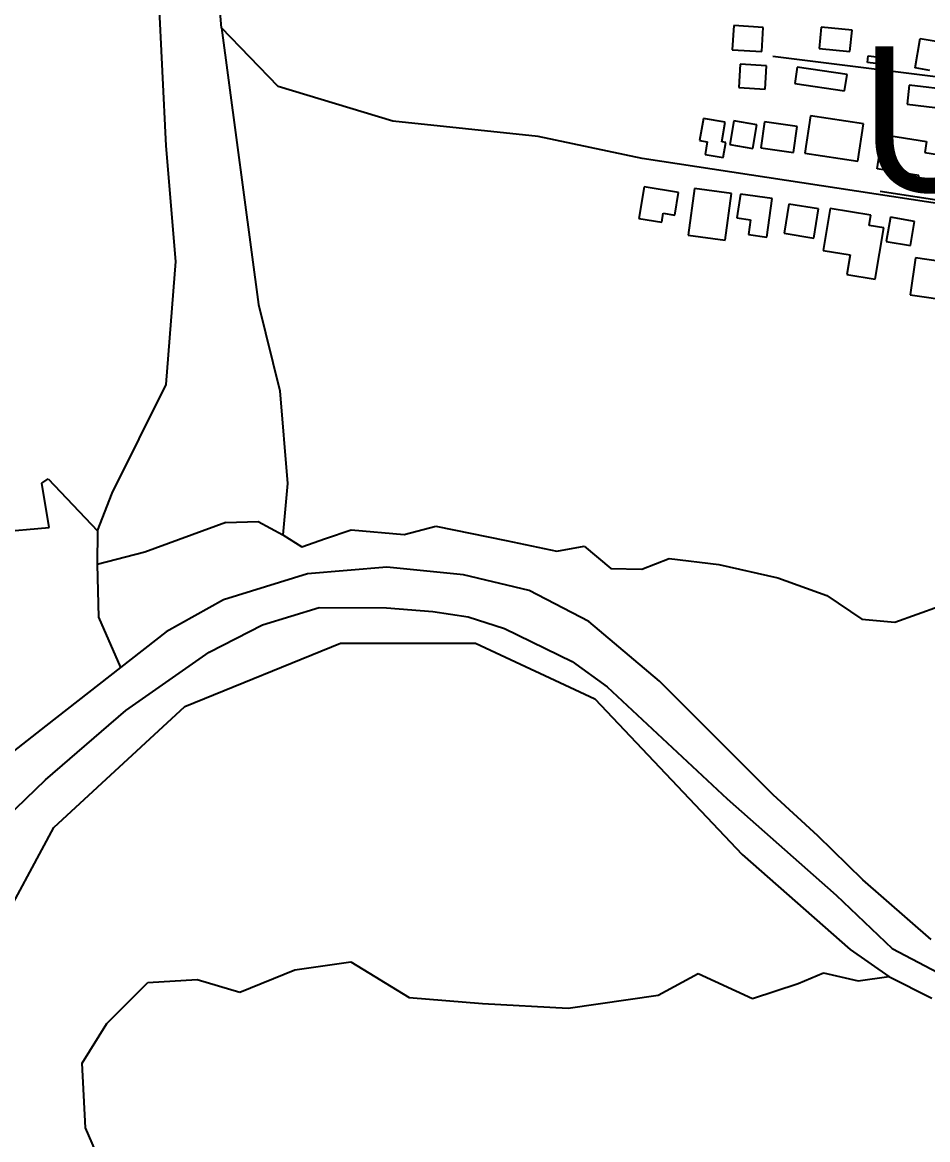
# Model space of a CAD drawing. Extents: x -8864 to 13231, y -7697 to 8949.
# Drawn here: x 792 to 1178.4, y 1805.1 to 2282.3 of the extents above; entities that cross this region are included whole.
import ezdxf

# ---------------------------------------------------------------- set-up
doc = ezdxf.new("R2010")
doc.units = 0
for name, color, linetype in [('OSM_BUILDING_YES', 9, 'CONTINUOUS'), ('OSM_HIGHWAY_FOOTWAY', 8, 'CONTINUOUS'), ('OSM_HIGHWAY_PATH', 8, 'CONTINUOUS'), ('OSM_HIGHWAY_RESIDENTIAL', 8, 'CONTINUOUS'), ('OSM_HIGHWAY_TRACK', 8, 'CONTINUOUS'), ('OSM_LABELS', 8, 'CONTINUOUS'), ('OSM_WATERWAY_STREAM', 4, 'CONTINUOUS')]:
    doc.layers.add(name, color=color, linetype=linetype)

msp = doc.modelspace()

# ---------------------------------------------------------------- linework, layer by layer
at = {"layer": 'OSM_BUILDING_YES'}
for p, q in [((1095.620335, 2280.874813), (1095.015434, 2270.522566)), ((1108.162449, 2280.152046), (1095.620335, 2280.874813)), ((1107.557549, 2269.788679), (1108.162449, 2280.152046)), ((1133.009313, 2280.196524), (1132.121105, 2271.056301)), ((1146.1257, 2278.928902), (1133.009313, 2280.196524)), ((1145.237492, 2269.788679), (1146.1257, 2278.928902)), ((1173.101201, 2262.838996), (1175.237495, 2275.404023)), ((1175.237495, 2275.404023), (1184.563683, 2273.813935)), ((1095.015434, 2270.522566), (1107.557549, 2269.788679)), ((1132.121105, 2271.056301), (1145.237492, 2269.788679)), ((1152.703036, 2265.16297), (1153.009315, 2267.920604)), ((1153.009315, 2267.920604), (1156.654032, 2267.509183)), ((1156.654032, 2267.509183), (1156.347753, 2264.762668)), ((1098.399814, 2264.373486), (1097.7796, 2254.410421)), ((1109.686186, 2263.661839), (1098.399814, 2264.373486)), ((1109.058315, 2253.698773), (1109.686186, 2263.661839)), ((1122.703033, 2263.172581), (1121.684656, 2256.122823)), ((1143.997063, 2260.081362), (1122.703033, 2263.172581)), ((1156.347753, 2264.762668), (1152.703036, 2265.16297)), ((1179.379915, 2261.771525), (1173.101201, 2262.838996)), ((1142.978686, 2253.042723), (1143.997063, 2260.081362)), ((1097.7796, 2254.410421), (1109.058315, 2253.698773)), ((1121.684656, 2256.122823), (1142.978686, 2253.042723)), ((1170.559087, 2255.489012), (1169.586652, 2247.382901)), ((1193.254342, 2252.764736), (1170.559087, 2255.489012)), ((1169.586652, 2247.382901), (1192.281907, 2244.669745)), ((1082.664744, 2241.233822), (1081.049123, 2231.826731)), ((1091.998589, 2239.643735), (1082.664744, 2241.233822)), ((1090.566735, 2231.270757), (1091.998589, 2239.643735)), ((1095.673934, 2240.18859), (1094.012371, 2230.10321)), ((1105.505481, 2238.576263), (1095.673934, 2240.18859)), ((1103.836262, 2228.479764), (1105.505481, 2238.576263)), ((1108.729065, 2239.843885), (1107.128759, 2228.646556)), ((1122.687719, 2237.842377), (1108.729065, 2239.843885)), ((1121.087413, 2226.656167), (1122.687719, 2237.842377)), ((1128.392161, 2242.345771), (1126.0185, 2226.400419)), ((1151.018503, 2238.976565), (1128.392161, 2242.345771)), ((1148.637186, 2223.031212), (1151.018503, 2238.976565)), ((1156.830142, 2219.739843), (1159.180832, 2234.428692)), ((1159.180832, 2234.428692), (1177.963376, 2231.426429)), ((1081.049123, 2231.826731), (1084.333963, 2231.259637)), ((1084.333963, 2231.259637), (1083.415127, 2225.911161)), ((1092.258926, 2230.98165), (1090.566735, 2231.270757)), ((1091.163979, 2224.587941), (1092.258926, 2230.98165)), ((1094.012371, 2230.10321), (1103.836262, 2228.479764)), ((1107.128759, 2228.646556), (1121.087413, 2226.656167)), ((1177.963376, 2231.426429), (1177.22065, 2226.756243)), ((1083.415127, 2225.911161), (1091.163979, 2224.587941)), ((1126.0185, 2226.400419), (1148.637186, 2223.031212)), ((1177.22065, 2226.756243), (1190.696915, 2224.599061)), ((1174.640252, 2216.893253), (1156.830142, 2219.739843)), ((1174.180833, 2214.024423), (1174.640252, 2216.893253)), ((1195.666288, 2210.59962), (1174.180833, 2214.024423)), ((1057.404404, 2212.056273), (1055.160912, 2198.54609)), ((1072.082813, 2209.609985), (1057.404404, 2212.056273)), ((1070.482507, 2199.947146), (1072.082813, 2209.609985)), ((1078.843916, 2211.322387), (1076.209919, 2191.385136)), ((1094.632586, 2209.243042), (1078.843916, 2211.322387)), ((1091.990932, 2189.294672), (1094.632586, 2209.243042)), ((1098.46107, 2208.931696), (1097.013903, 2198.768479)), ((1112.044533, 2206.996904), (1098.46107, 2208.931696)), ((1109.716814, 2190.606772), (1112.044533, 2206.996904)), ((1119.157857, 2204.661811), (1117.174702, 2192.196859)), ((1131.853111, 2202.649182), (1119.157857, 2204.661811)), ((1064.885263, 2196.933763), (1065.528448, 2200.769988)), ((1065.528448, 2200.769988), (1070.482507, 2199.947146)), ((1129.862299, 2190.184231), (1131.853111, 2202.649182)), ((1136.807169, 2202.827094), (1133.782667, 2184.891353)), ((1154.15786, 2199.902668), (1136.807169, 2202.827094)), ((1153.422791, 2195.588305), (1154.15786, 2199.902668)), ((1055.160912, 2198.54609), (1064.885263, 2196.933763)), ((1097.013903, 2198.768479), (1102.840856, 2197.945637)), ((1102.840856, 2197.945637), (1101.952648, 2191.707602)), ((1159.670878, 2194.531953), (1153.422791, 2195.588305)), ((1162.496299, 2199.035347), (1160.704569, 2188.738697)), ((1172.840864, 2197.233989), (1162.496299, 2199.035347)), ((1171.049133, 2186.937339), (1172.840864, 2197.233989)), ((1076.209919, 2191.385136), (1091.990932, 2189.294672)), ((1101.952648, 2191.707602), (1109.716814, 2190.606772)), ((1117.174702, 2192.196859), (1129.862299, 2190.184231)), ((1155.972562, 2172.604313), (1159.670878, 2194.531953)), ((1160.704569, 2188.738697), (1171.049133, 2186.937339)), ((1133.782667, 2184.891353), (1145.321719, 2182.945441)), ((1145.321719, 2182.945441), (1143.920493, 2174.63918)), ((1173.162457, 2181.677819), (1170.903651, 2165.954857)), ((1193.170116, 2178.797871), (1173.162457, 2181.677819)), ((1143.920493, 2174.63918), (1155.972562, 2172.604313)), ((1170.903651, 2165.954857), (1190.91131, 2163.086028))]:
    msp.add_line(p, q, dxfattribs=at)
at = {"layer": 'OSM_HIGHWAY_FOOTWAY'}
msp.add_line((1234.540718, 2198.379297), (1158.108856, 2210.054765), dxfattribs=at)
at = {"layer": 'OSM_HIGHWAY_PATH'}
for p, q in [((853.384474, 2229.558355), (850.291058, 2293.417601)), ((876.96028, 2279.974134), (892.74895, 2161.773927)), ((857.503923, 2180.13221), (853.384474, 2229.558355)), ((853.384474, 2127.603726), (857.503923, 2180.13221)), ((892.74895, 2161.773927), (901.960283, 2124.935048)), ((830.329341, 2081.2688), (853.384474, 2127.603726)), ((901.960283, 2124.935048), (905.214495, 2085.383013)), ((800.268082, 2085.460849), (802.955678, 2087.395641)), ((802.955678, 2087.395641), (824.019999, 2065.134417)), ((905.214495, 2085.383013), (903.208369, 2063.366417)), ((824.019999, 2065.134417), (830.329341, 2081.2688)), ((779.578952, 2064.500606), (803.384468, 2066.60219)), ((878.866865, 2068.714893), (844.341594, 2056.049791)), ((878.866865, 2068.714893), (892.67238, 2069.059598)), ((892.67238, 2069.059598), (903.208369, 2063.366417)), ((955.000105, 2063.53321), (968.461056, 2067.158164)), ((968.461056, 2067.158164), (998.499344, 2060.953487)), ((824.019999, 2065.134417), (823.928115, 2050.723554)), ((903.208369, 2063.366417), (911.317099, 2058.362646)), ((911.317099, 2058.362646), (921.332414, 2061.809688)), ((921.332414, 2061.809688), (932.381419, 2065.612555)), ((932.381419, 2065.612555), (955.000105, 2063.53321)), ((998.499344, 2060.953487), (1020.084339, 2056.461212)), ((1020.084339, 2056.461212), (1031.822472, 2058.529438)), ((1031.822472, 2058.529438), (1043.216041, 2049.044511)), ((844.341594, 2056.049791), (823.928115, 2050.723554)), ((1056.340085, 2048.699806), (1068.078218, 2053.358874)), ((1068.078218, 2053.358874), (1089.310993, 2050.768032)), ((823.928115, 2050.723554), (824.517702, 2028.22882)), ((1043.216041, 2049.044511), (1056.340085, 2048.699806)), ((1089.310993, 2050.768032), (1114.517734, 2045.074852)), ((1114.517734, 2045.074852), (1135.405944, 2037.480238)), ((1135.405944, 2037.480238), (1150.252806, 2027.472695)), ((1164.410541, 2026.082758), (1183.399824, 2032.987963)), ((824.517702, 2028.22882), (833.920459, 2006.790439)), ((1150.252806, 2027.472695), (1164.410541, 2026.082758))]:
    msp.add_line(p, q, dxfattribs=at)
at = {"layer": 'OSM_HIGHWAY_RESIDENTIAL'}
for p, q in [((1112.281899, 2267.876126), (1203.9205, 2256.300735)), ((1186.355414, 2204.406062), (1056.577451, 2224.098684))]:
    msp.add_line(p, q, dxfattribs=at)
at = {"layer": 'OSM_HIGHWAY_TRACK'}
for p, q in [((876.96028, 2279.974134), (869.755073, 2364.849222)), ((901.194586, 2254.921917), (876.96028, 2279.974134)), ((950.069017, 2240.144112), (901.194586, 2254.921917)), ((1012.09812, 2233.572492), (950.069017, 2240.144112)), ((1056.577451, 2224.098684), (1012.09812, 2233.572492)), ((803.384468, 2066.60219), (800.268082, 2085.460849)), ((947.519247, 2049.644963), (913.774986, 2046.720537)), ((980.252788, 2046.309116), (947.519247, 2049.644963)), ((913.774986, 2046.720537), (877.917401, 2035.712239)), ((1008.28495, 2039.63742), (980.252788, 2046.309116)), ((1033.7214, 2026.349626), (1008.28495, 2039.63742)), ((877.917401, 2035.712239), (853.430415, 2022.035263)), ((1063.974083, 2000.974944), (1033.7214, 2026.349626)), ((853.430415, 2022.035263), (833.920459, 2006.790439)), ((861.317093, 1990.122319), (927.856151, 2017.220523)), ((927.856151, 2017.220523), (985.359986, 2017.220523)), ((985.359986, 2017.220523), (1036.294141, 1993.413689)), ((833.920459, 2006.790439), (802.021528, 1981.860536)), ((1112.519265, 1952.438358), (1063.974083, 2000.974944)), ((805.45185, 1938.38332), (861.317093, 1990.122319)), ((1036.294141, 1993.413689), (1099.242081, 1926.896884)), ((802.021528, 1981.860536), (781.983241, 1966.170932)), ((1131.562146, 1934.825082), (1112.519265, 1952.438358)), ((777.519228, 1886.64432), (805.45185, 1938.38332)), ((1150.712224, 1916.088737), (1131.562146, 1934.825082)), ((1099.242081, 1926.896884), (1145.36766, 1886.299616)), ((1179.839333, 1890.669577), (1150.712224, 1916.088737)), ((1145.36766, 1886.299616), (1161.899056, 1874.835419)), ((908.323224, 1877.637531), (932.251251, 1881.051216)), ((932.251251, 1881.051216), (957.151713, 1865.917586)), ((884.885243, 1868.119246), (908.323224, 1877.637531)), ((1063.353869, 1866.896101), (1080.444223, 1876.169758)), ((1080.444223, 1876.169758), (1103.637181, 1865.428328)), ((1123.170108, 1871.777559), (1133.912835, 1876.414387)), ((1133.912835, 1876.414387), (1148.805639, 1873.000703)), ((827.993965, 1854.686898), (845.574366, 1872.266816)), ((845.574366, 1872.266816), (866.569774, 1873.478841)), ((866.569774, 1873.478841), (884.885243, 1868.119246)), ((1103.637181, 1865.428328), (1123.170108, 1871.777559)), ((1148.805639, 1873.000703), (1161.899056, 1874.835419)), ((1161.899056, 1874.835419), (1180.229839, 1865.539523)), ((957.151713, 1865.917586), (988.399802, 1863.237788)), ((1025.023084, 1861.280758), (1063.353869, 1866.896101)), ((988.399802, 1863.237788), (1025.023084, 1861.280758)), ((817.496261, 1837.851987), (827.993965, 1854.686898)), ((818.981713, 1810.197808), (817.496261, 1837.851987)), ((842.549863, 1755.923565), (818.981713, 1810.197808))]:
    msp.add_line(p, q, dxfattribs=at)
at = {"layer": 'OSM_WATERWAY_STREAM'}
for p, q in [((894.525366, 2024.926331), (918.675446, 2032.365272)), ((918.675446, 2032.365272), (947.396735, 2032.320794)), ((947.396735, 2032.320794), (967.144057, 2030.730706)), ((967.144057, 2030.730706), (982.289541, 2028.428971)), ((982.289541, 2028.428971), (997.779589, 2023.480797)), ((871.761198, 2013.306461), (894.525366, 2024.926331)), ((997.779589, 2023.480797), (1026.707617, 2009.38128)), ((836.118009, 1988.432156), (871.761198, 2013.306461)), ((1026.707617, 2009.38128), (1041.592764, 1998.506417)), ((1041.592764, 1998.506417), (1092.840855, 1950.65924)), ((801.868388, 1958.75423), (836.118009, 1988.432156)), ((673.315541, 1835.405698), (801.868388, 1958.75423)), ((1092.840855, 1950.65924), (1139.418196, 1909.539356)), ((1139.418196, 1909.539356), (1163.193083, 1886.744396)), ((1163.193083, 1886.744396), (1188.369196, 1873.467722))]:
    msp.add_line(p, q, dxfattribs=at)

# ---------------------------------------------------------------- texts
at = {"layer": 'OSM_LABELS'}
msp.add_text('Ulica Marjana Nemca', height=62.042552, dxfattribs=at).set_placement((1149.657591, 2209.974622))

doc.saveas('drawing.dxf')
